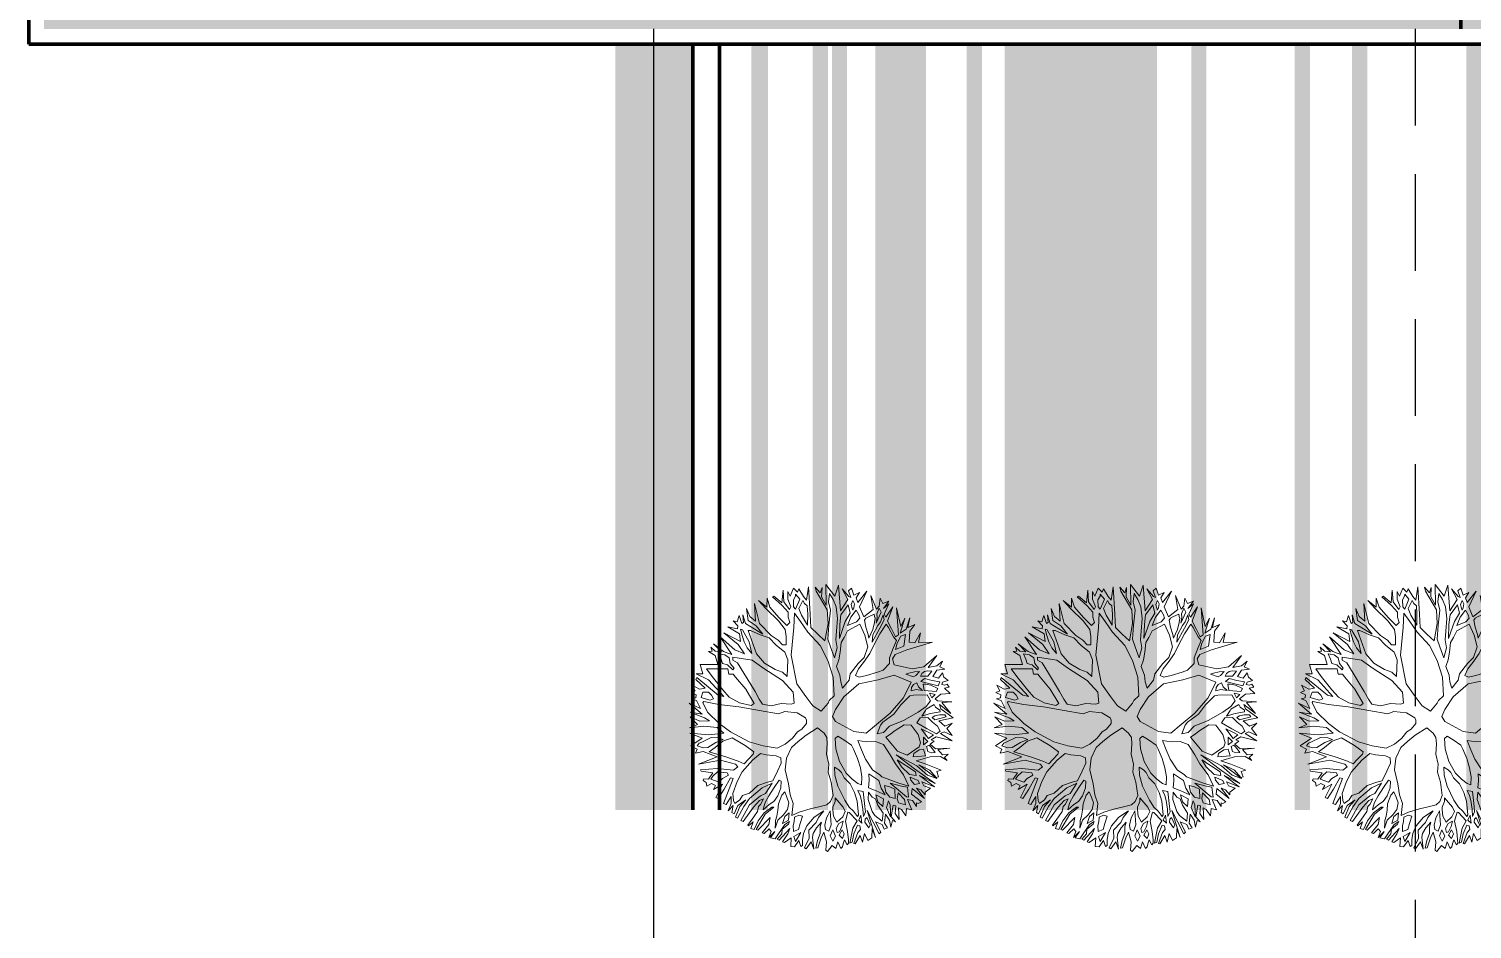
# Model space of a CAD drawing. Header units: metres. Extents: x -664657 to -643449, y -1076720 to -1062383.
# Drawn here: x -643572.14 to -643553.19, y -1071359.05 to -1071347.23 of the extents above; entities that cross this region are included whole.
import ezdxf

# ---------------------------------------------------------------- set-up
doc = ezdxf.new("R2010")
doc.units = ezdxf.units.M
doc.header["$LTSCALE"] = 0.1
doc.linetypes.add('DASHED', pattern=[19.05, 12.7, -6.35])
doc.layers.get('0').update_dxf_attribs({"color": 8, "lineweight": 9})
doc.layers.add('AA_THER_silná', color=1, linetype='Continuous', lineweight=70)
doc.layers.add('AA_THER_STAFAZ', color=252, linetype='Continuous', lineweight=0)
for name, color, linetype in [('AA_THER_slabá', 4, 'Continuous'), ('AA_THER_srafy', 52, 'Continuous'), ('AA_THER_ZELEŇ', 53, 'Continuous'), ('AA_THER_čárkovaná', 5, 'DASHED')]:
    doc.layers.add(name, color=color, linetype=linetype)

# ---------------------------------------------------------------- blocks, each defined once
blk = doc.blocks.new('A$C0C461CEA')
for p, q in [((0.063, 0.606), (-0.009, 0.765)), ((-0.009, 0.765), (0.101, 0.706)), ((0.101, 0.706), (0.094, 0.804)), ((0.094, 0.804), (0.195, 0.61)), ((0.214, 0.725), (0.134, 0.788)), ((0.134, 0.788), (0.212, 0.751)), ((0.191, 0.795), (0.205, 0.826)), ((0.231, 0.749), (0.191, 0.795)), ((0.205, 0.826), (0.247, 0.779)), ((0.212, 0.751), (0.231, 0.749)), ((0.247, 0.779), (0.283, 0.818)), ((0.283, 0.818), (0.273, 0.766)), ((0.273, 0.766), (0.303, 0.735)), ((0.303, 0.735), (0.335, 0.855)), ((0.335, 0.855), (0.332, 0.706)), ((0.448, 0.732), (0.381, 0.832)), ((0.381, 0.832), (0.473, 0.745)), ((0.483, 0.777), (0.463, 0.845)), ((0.463, 0.845), (0.503, 0.812)), ((0.473, 0.745), (0.483, 0.777)), ((0.49, 0.711), (0.491, 0.762)), ((0.491, 0.762), (0.519, 0.739)), ((0.503, 0.812), (0.541, 0.849)), ((0.541, 0.849), (0.523, 0.775)), ((0.523, 0.775), (0.552, 0.829)), ((0.552, 0.829), (0.55, 0.733)), ((0.572, 0.716), (0.592, 0.82)), ((0.592, 0.82), (0.599, 0.69)), ((0.732, 0.619), (0.623, 0.824)), ((0.623, 0.824), (0.721, 0.691)), ((0.721, 0.691), (0.725, 0.772)), ((0.725, 0.772), (0.739, 0.638)), ((0.773, 0.691), (0.762, 0.79)), ((0.762, 0.79), (0.78, 0.708)), ((0.782, 0.71), (0.826, 0.755)), ((0.826, 0.755), (0.807, 0.687)), ((-0.25, 0.553), (-0.251, 0.627)), ((-0.251, 0.627), (-0.205, 0.61)), ((-0.205, 0.61), (-0.205, 0.641)), ((-0.205, 0.641), (-0.143, 0.596)), ((-0.108, 0.579), (-0.136, 0.688)), ((-0.136, 0.688), (-0.031, 0.479)), ((-0.062, 0.681), (-0.084, 0.71)), ((-0.084, 0.71), (-0.025, 0.681)), ((0.086, 0.573), (-0.062, 0.681)), ((-0.025, 0.681), (-0.029, 0.73)), ((-0.029, 0.73), (-0.001, 0.656)), ((-0.001, 0.656), (0.063, 0.606)), ((0.049, 0.709), (0.1, 0.674)), ((0.071, 0.64), (0.049, 0.709)), ((0.115, 0.58), (0.071, 0.64)), ((0.1, 0.674), (0.148, 0.626)), ((0.148, 0.626), (0.198, 0.54)), ((0.195, 0.61), (0.214, 0.725)), ((0.212, 0.581), (0.226, 0.644)), ((0.226, 0.644), (0.236, 0.684)), ((0.236, 0.684), (0.278, 0.625)), ((0.256, 0.734), (0.28, 0.713)), ((0.257, 0.695), (0.256, 0.734)), ((0.272, 0.676), (0.257, 0.695)), ((0.278, 0.625), (0.267, 0.543)), ((0.291, 0.657), (0.272, 0.676)), ((0.28, 0.713), (0.29, 0.678)), ((0.29, 0.678), (0.291, 0.657)), ((0.298, 0.594), (0.316, 0.668)), ((0.316, 0.668), (0.354, 0.641)), ((0.332, 0.706), (0.398, 0.641)), ((0.354, 0.641), (0.373, 0.618)), ((0.373, 0.618), (0.359, 0.578)), ((0.398, 0.641), (0.448, 0.732)), ((0.419, 0.639), (0.417, 0.618)), ((0.417, 0.618), (0.449, 0.568)), ((0.438, 0.663), (0.419, 0.639)), ((0.471, 0.697), (0.438, 0.663)), ((0.482, 0.682), (0.471, 0.697)), ((0.492, 0.669), (0.482, 0.682)), ((0.505, 0.682), (0.49, 0.711)), ((0.503, 0.634), (0.492, 0.669)), ((0.512, 0.575), (0.503, 0.634)), ((0.518, 0.634), (0.505, 0.682)), ((0.519, 0.739), (0.518, 0.634)), ((0.53, 0.531), (0.539, 0.622)), ((0.539, 0.622), (0.547, 0.66)), ((0.544, 0.723), (0.568, 0.689)), ((0.547, 0.66), (0.544, 0.723)), ((0.55, 0.733), (0.572, 0.716)), ((0.568, 0.689), (0.562, 0.609)), ((0.6, 0.66), (0.581, 0.563)), ((0.599, 0.69), (0.656, 0.641)), ((0.629, 0.644), (0.6, 0.66)), ((0.699, 0.587), (0.629, 0.644)), ((0.656, 0.641), (0.716, 0.594)), ((0.716, 0.594), (0.732, 0.619)), ((0.739, 0.638), (0.773, 0.691)), ((0.756, 0.617), (0.75, 0.55)), ((0.785, 0.647), (0.756, 0.617)), ((0.78, 0.708), (0.782, 0.71)), ((0.811, 0.549), (0.785, 0.647)), ((0.807, 0.687), (0.84, 0.599)), ((1.024, 0.679), (0.847, 0.53)), ((0.888, 0.613), (0.897, 0.711)), ((0.897, 0.711), (0.915, 0.627)), ((0.915, 0.627), (1.024, 0.679)), ((-0.386, 0.487), (-0.377, 0.497)), ((-0.377, 0.497), (-0.291, 0.473)), ((-0.291, 0.473), (-0.326, 0.577)), ((-0.326, 0.577), (-0.279, 0.488)), ((-0.256, 0.522), (-0.284, 0.582)), ((-0.284, 0.582), (-0.25, 0.553)), ((-0.207, 0.472), (-0.256, 0.522)), ((-0.215, 0.587), (-0.164, 0.562)), ((-0.208, 0.57), (-0.215, 0.587)), ((-0.212, 0.536), (-0.208, 0.57)), ((-0.186, 0.48), (-0.212, 0.536)), ((-0.164, 0.562), (-0.163, 0.47)), ((-0.143, 0.596), (-0.108, 0.579)), ((-0.134, 0.562), (-0.138, 0.487)), ((-0.111, 0.544), (-0.134, 0.562)), ((-0.084, 0.536), (-0.111, 0.544)), ((-0.05, 0.471), (-0.084, 0.536)), ((0.141, 0.467), (0.086, 0.573)), ((0.154, 0.458), (0.115, 0.58)), ((0.198, 0.54), (0.234, 0.438)), ((0.236, 0.499), (0.212, 0.581)), ((0.281, 0.388), (0.236, 0.499)), ((0.267, 0.543), (0.281, 0.388)), ((0.299, 0.519), (0.298, 0.594)), ((0.359, 0.578), (0.299, 0.519)), ((0.392, 0.572), (0.318, 0.477)), ((0.469, 0.501), (0.392, 0.572)), ((0.449, 0.568), (0.492, 0.518)), ((0.532, 0.422), (0.469, 0.501)), ((0.492, 0.518), (0.511, 0.491)), ((0.511, 0.491), (0.512, 0.575)), ((0.551, 0.471), (0.53, 0.531)), ((0.562, 0.609), (0.551, 0.471)), ((0.581, 0.563), (0.574, 0.456)), ((0.735, 0.569), (0.699, 0.587)), ((0.736, 0.502), (0.735, 0.569)), ((0.738, 0.409), (0.736, 0.502)), ((0.75, 0.55), (0.759, 0.494)), ((0.759, 0.494), (0.811, 0.549)), ((0.847, 0.53), (0.772, 0.454)), ((0.84, 0.599), (0.888, 0.613)), ((1.039, 0.454), (1.103, 0.589)), ((1.103, 0.589), (1.074, 0.465)), ((1.074, 0.465), (1.137, 0.506)), ((1.137, 0.506), (1.166, 0.562)), ((1.213, 0.508), (1.154, 0.472)), ((1.166, 0.562), (1.164, 0.508)), ((1.164, 0.508), (1.213, 0.508)), ((-0.436, 0.238), (-0.503, 0.376)), ((-0.503, 0.376), (-0.397, 0.235)), ((-0.394, 0.371), (-0.482, 0.412)), ((-0.482, 0.412), (-0.394, 0.388)), ((-0.394, 0.388), (-0.424, 0.459)), ((-0.424, 0.459), (-0.372, 0.399)), ((-0.256, 0.32), (-0.394, 0.371)), ((-0.28, 0.452), (-0.386, 0.487)), ((-0.372, 0.399), (-0.265, 0.347)), ((-0.209, 0.421), (-0.28, 0.452)), ((-0.279, 0.488), (-0.209, 0.448)), ((-0.209, 0.448), (-0.207, 0.472)), ((-0.194, 0.381), (-0.209, 0.421)), ((-0.162, 0.346), (-0.194, 0.381)), ((-0.163, 0.47), (-0.186, 0.48)), ((-0.157, 0.436), (-0.114, 0.321)), ((-0.081, 0.391), (-0.157, 0.436)), ((-0.138, 0.487), (-0.095, 0.443)), ((-0.095, 0.443), (-0.013, 0.385)), ((0.012, 0.333), (-0.081, 0.391)), ((-0.013, 0.385), (-0.05, 0.471)), ((-0.031, 0.479), (0.019, 0.379)), ((0.019, 0.379), (0.096, 0.349)), ((0.175, 0.322), (0.141, 0.467)), ((0.193, 0.345), (0.154, 0.458)), ((0.234, 0.438), (0.258, 0.367)), ((0.314, 0.414), (0.309, 0.363)), ((0.318, 0.477), (0.314, 0.414)), ((0.54, 0.324), (0.532, 0.422)), ((0.571, 0.374), (0.551, 0.283)), ((0.574, 0.456), (0.571, 0.374)), ((0.76, 0.363), (0.738, 0.409)), ((0.772, 0.454), (0.768, 0.41)), ((0.768, 0.41), (0.8, 0.37)), ((0.8, 0.37), (0.955, 0.401)), ((0.983, 0.384), (0.943, 0.354)), ((0.955, 0.401), (1.039, 0.454)), ((1.022, 0.404), (0.983, 0.384)), ((1.008, 0.359), (1.022, 0.404)), ((1.06, 0.421), (1.046, 0.396)), ((1.046, 0.396), (1.046, 0.37)), ((1.046, 0.37), (1.102, 0.394)), ((1.085, 0.438), (1.06, 0.421)), ((1.151, 0.377), (1.084, 0.364)), ((1.117, 0.447), (1.085, 0.438)), ((1.102, 0.394), (1.117, 0.447)), ((1.154, 0.472), (1.142, 0.409)), ((1.142, 0.409), (1.193, 0.416)), ((1.216, 0.393), (1.151, 0.377)), ((1.193, 0.416), (1.206, 0.47)), ((1.206, 0.47), (1.232, 0.441)), ((1.216, 0.353), (1.216, 0.393)), ((1.232, 0.441), (1.276, 0.429)), ((1.276, 0.429), (1.239, 0.399)), ((1.239, 0.399), (1.239, 0.378)), ((1.239, 0.378), (1.266, 0.383)), ((1.266, 0.383), (1.281, 0.398)), ((1.308, 0.383), (1.275, 0.358)), ((1.281, 0.398), (1.308, 0.383)), ((-0.526, 0.187), (-0.556, 0.247)), ((-0.556, 0.247), (-0.505, 0.187)), ((-0.495, 0.221), (-0.55, 0.309)), ((-0.55, 0.309), (-0.495, 0.256)), ((-0.495, 0.256), (-0.436, 0.238)), ((-0.265, 0.347), (-0.176, 0.312)), ((-0.174, 0.275), (-0.256, 0.32)), ((-0.176, 0.312), (-0.162, 0.346)), ((-0.142, 0.224), (-0.174, 0.275)), ((-0.114, 0.321), (-0.04, 0.095)), ((0.154, 0.269), (0.012, 0.333)), ((0.096, 0.349), (0.175, 0.322)), ((0.266, 0.178), (0.154, 0.269)), ((0.24, 0.295), (0.193, 0.345)), ((0.308, 0.222), (0.24, 0.295)), ((0.258, 0.367), (0.296, 0.309)), ((0.296, 0.309), (0.308, 0.222)), ((0.309, 0.363), (0.334, 0.286)), ((0.334, 0.286), (0.348, 0.221)), ((0.485, 0.148), (0.513, 0.258)), ((0.513, 0.258), (0.54, 0.324)), ((0.551, 0.283), (0.534, 0.218)), ((0.619, 0.192), (0.694, 0.255)), ((0.694, 0.255), (0.731, 0.289)), ((0.834, 0.289), (0.726, 0.197)), ((0.731, 0.289), (0.76, 0.363)), ((0.992, 0.29), (0.834, 0.289)), ((0.943, 0.354), (0.922, 0.336)), ((0.922, 0.336), (0.992, 0.342)), ((0.99, 0.219), (0.992, 0.29)), ((0.992, 0.342), (1.008, 0.359)), ((1.019, 0.28), (1.014, 0.25)), ((1.014, 0.25), (1.022, 0.223)), ((1.04, 0.305), (1.019, 0.28)), ((1.022, 0.223), (1.057, 0.251)), ((1.065, 0.28), (1.04, 0.305)), ((1.161, 0.247), (1.054, 0.196)), ((1.057, 0.251), (1.11, 0.266)), ((1.084, 0.364), (1.065, 0.329)), ((1.065, 0.329), (1.216, 0.353)), ((1.11, 0.266), (1.065, 0.28)), ((1.115, 0.327), (1.094, 0.318)), ((1.094, 0.318), (1.123, 0.272)), ((1.157, 0.334), (1.115, 0.327)), ((1.123, 0.272), (1.221, 0.303)), ((1.223, 0.332), (1.157, 0.334)), ((1.207, 0.21), (1.161, 0.247)), ((1.221, 0.277), (1.173, 0.268)), ((1.173, 0.268), (1.209, 0.239)), ((1.209, 0.239), (1.221, 0.277)), ((1.221, 0.303), (1.223, 0.332)), ((1.265, 0.299), (1.236, 0.242)), ((1.263, 0.236), (1.379, 0.275)), ((1.336, 0.335), (1.265, 0.299)), ((1.275, 0.358), (1.336, 0.335)), ((1.379, 0.275), (1.301, 0.236)), ((-0.612, 0.165), (-0.577, 0.172)), ((-0.557, 0.142), (-0.612, 0.165)), ((-0.577, 0.172), (-0.583, 0.229)), ((-0.583, 0.229), (-0.536, 0.174)), ((-0.551, 0.117), (-0.557, 0.142)), ((-0.536, 0.174), (-0.526, 0.187)), ((-0.509, 0.126), (-0.526, 0.126)), ((-0.526, 0.126), (-0.492, 0.08)), ((-0.416, 0.057), (-0.509, 0.126)), ((-0.505, 0.187), (-0.335, 0.163)), ((-0.415, 0.205), (-0.495, 0.221)), ((-0.444, 0.15), (-0.46, 0.141)), ((-0.46, 0.141), (-0.318, -0.013)), ((-0.353, 0.149), (-0.444, 0.15)), ((-0.335, 0.163), (-0.415, 0.205)), ((-0.397, 0.235), (-0.263, 0.181)), ((-0.273, 0.155), (-0.353, 0.149)), ((-0.191, 0.121), (-0.273, 0.155)), ((-0.263, 0.181), (-0.194, 0.167)), ((-0.194, 0.167), (-0.145, 0.146)), ((-0.145, 0.146), (-0.114, 0.159)), ((-0.114, 0.159), (-0.142, 0.224)), ((0.364, 0.065), (0.266, 0.178)), ((0.348, 0.221), (0.354, 0.16)), ((0.354, 0.16), (0.409, 0.103)), ((0.498, 0.096), (0.485, 0.148)), ((0.534, 0.218), (0.533, 0.155)), ((0.533, 0.155), (0.567, 0.153)), ((0.567, 0.153), (0.619, 0.192)), ((0.726, 0.197), (0.588, 0.099)), ((0.934, -0.024), (0.985, 0.138)), ((0.985, 0.138), (0.99, 0.219)), ((1.029, 0.181), (0.99, 0.078)), ((1.054, 0.196), (1.029, 0.181)), ((1.15, 0.081), (1.193, 0.151)), ((1.193, 0.151), (1.207, 0.21)), ((1.249, 0.194), (1.201, 0.132)), ((1.201, 0.132), (1.201, 0.118)), ((1.236, 0.242), (1.263, 0.236)), ((1.242, 0.105), (1.277, 0.128)), ((1.268, 0.179), (1.249, 0.194)), ((1.314, 0.169), (1.268, 0.179)), ((1.277, 0.128), (1.319, 0.158)), ((1.411, 0.18), (1.289, 0.213)), ((1.289, 0.213), (1.317, 0.184)), ((1.327, 0.131), (1.294, 0.108)), ((1.301, 0.236), (1.411, 0.18)), ((1.305, 0.077), (1.384, 0.138)), ((1.319, 0.158), (1.314, 0.169)), ((1.317, 0.184), (1.443, 0.155)), ((1.367, 0.149), (1.327, 0.131)), ((1.443, 0.155), (1.34, 0.081)), ((1.384, 0.138), (1.367, 0.149)), ((-0.493, -0.002), (-0.644, 0.041)), ((-0.644, 0.041), (-0.485, 0.03)), ((-0.635, 0.101), (-0.551, 0.117)), ((-0.519, 0.086), (-0.635, 0.101)), ((-0.485, 0.03), (-0.519, 0.086)), ((-0.492, 0.08), (-0.453, 0.038)), ((-0.453, 0.038), (-0.411, 0.003)), ((-0.354, -0.026), (-0.416, 0.057)), ((-0.411, 0.003), (-0.354, -0.026)), ((-0.099, 0.096), (-0.191, 0.121)), ((-0.05, 0.048), (-0.099, 0.096)), ((0, -0.086), (-0.05, 0.048)), ((-0.04, 0.095), (0.101, -0.11)), ((0.435, -0.079), (0.364, 0.065)), ((0.409, 0.103), (0.439, 0.053)), ((0.439, 0.053), (0.476, 0.01)), ((0.476, 0.01), (0.498, 0.096)), ((0.588, 0.099), (0.514, -0.053)), ((0.99, 0.078), (0.966, -0.017)), ((1.064, -0.035), (1.15, 0.081)), ((1.184, 0.044), (1.176, -0.007)), ((1.242, 0.072), (1.184, 0.044)), ((1.201, 0.118), (1.192, 0.06)), ((1.192, 0.06), (1.242, 0.105)), ((1.297, 0.051), (1.242, 0.072)), ((1.294, 0.108), (1.276, 0.086)), ((1.276, 0.086), (1.305, 0.077)), ((1.347, 0.037), (1.297, 0.051)), ((1.34, 0.081), (1.406, 0.061)), ((1.386, 0.006), (1.347, 0.037)), ((1.367, -0.026), (1.386, 0.006)), ((1.421, 0.016), (1.398, -0.011)), ((1.406, 0.061), (1.454, 0.109)), ((1.495, 0.013), (1.421, 0.016)), ((1.454, 0.109), (1.431, 0.05)), ((1.431, 0.05), (1.495, 0.013)), ((-0.672, -0.144), (-0.697, -0.115)), ((-0.697, -0.115), (-0.649, -0.134)), ((-0.599, -0.118), (-0.687, -0.081)), ((-0.687, -0.081), (-0.582, -0.108)), ((-0.508, -0.101), (-0.659, -0.004)), ((-0.659, -0.004), (-0.5, -0.057)), ((-0.649, -0.134), (-0.599, -0.118)), ((-0.582, -0.108), (-0.544, -0.105)), ((-0.544, -0.105), (-0.508, -0.101)), ((-0.5, -0.057), (-0.412, -0.054)), ((-0.412, -0.054), (-0.493, -0.002)), ((-0.33, -0.078), (-0.491, -0.12)), ((-0.491, -0.12), (-0.481, -0.145)), ((-0.208, -0.104), (-0.33, -0.078)), ((-0.318, -0.013), (-0.221, -0.06)), ((-0.221, -0.06), (-0.118, -0.072)), ((-0.023, -0.134), (-0.208, -0.104)), ((-0.118, -0.072), (-0.051, -0.067)), ((-0.051, -0.067), (0, -0.086)), ((0.101, -0.11), (0.215, -0.18)), ((0.412, -0.132), (0.435, -0.079)), ((0.514, -0.053), (0.492, -0.182)), ((0.864, -0.159), (0.934, -0.024)), ((0.908, -0.119), (0.897, -0.15)), ((0.966, -0.017), (0.908, -0.119)), ((0.973, -0.127), (1.064, -0.035)), ((1.084, -0.067), (1.026, -0.151)), ((1.138, -0.047), (1.084, -0.067)), ((1.225, -0.095), (1.138, -0.047)), ((1.176, -0.007), (1.277, -0.02)), ((1.271, -0.153), (1.225, -0.095)), ((1.231, -0.04), (1.321, -0.091)), ((1.289, -0.041), (1.231, -0.04)), ((1.277, -0.02), (1.367, -0.026)), ((1.324, -0.116), (1.277, -0.096)), ((1.277, -0.096), (1.303, -0.157)), ((1.346, -0.047), (1.289, -0.041)), ((1.303, -0.157), (1.324, -0.116)), ((1.321, -0.091), (1.346, -0.047)), ((1.374, -0.053), (1.346, -0.093)), ((1.346, -0.093), (1.374, -0.091)), ((1.374, -0.091), (1.353, -0.129)), ((1.514, -0.029), (1.374, -0.053)), ((1.398, -0.011), (1.514, -0.029)), ((1.41, -0.147), (1.519, -0.094)), ((1.519, -0.094), (1.431, -0.145)), ((-0.721, -0.288), (-0.583, -0.227)), ((-0.701, -0.157), (-0.672, -0.144)), ((-0.634, -0.167), (-0.701, -0.157)), ((-0.49, -0.229), (-0.658, -0.302)), ((-0.583, -0.227), (-0.634, -0.167)), ((-0.561, -0.129), (-0.611, -0.142)), ((-0.611, -0.142), (-0.575, -0.175)), ((-0.575, -0.175), (-0.552, -0.204)), ((-0.519, -0.137), (-0.561, -0.129)), ((-0.552, -0.204), (-0.506, -0.197)), ((-0.491, -0.179), (-0.519, -0.137)), ((-0.506, -0.197), (-0.448, -0.22)), ((-0.444, -0.203), (-0.491, -0.179)), ((-0.465, -0.267), (-0.49, -0.229)), ((-0.481, -0.145), (-0.435, -0.149)), ((-0.448, -0.22), (-0.444, -0.203)), ((-0.435, -0.149), (-0.35, -0.207)), ((-0.35, -0.207), (-0.2, -0.314)), ((0.101, -0.19), (-0.023, -0.134)), ((0.147, -0.271), (0.101, -0.19)), ((0.215, -0.18), (0.302, -0.23)), ((0.302, -0.23), (0.386, -0.241)), ((0.386, -0.241), (0.412, -0.157)), ((0.412, -0.157), (0.412, -0.132)), ((0.492, -0.182), (0.493, -0.246)), ((0.493, -0.246), (0.533, -0.274)), ((0.814, -0.262), (0.864, -0.159)), ((0.897, -0.15), (0.901, -0.228)), ((0.901, -0.228), (0.946, -0.198)), ((0.946, -0.198), (0.973, -0.127)), ((1.009, -0.187), (0.98, -0.225)), ((0.98, -0.225), (1.12, -0.297)), ((1.026, -0.151), (1.009, -0.187)), ((1.208, -0.294), (1.276, -0.187)), ((1.287, -0.212), (1.256, -0.26)), ((1.262, -0.288), (1.356, -0.236)), ((1.276, -0.187), (1.271, -0.153)), ((1.318, -0.192), (1.287, -0.212)), ((1.394, -0.229), (1.298, -0.308)), ((1.356, -0.236), (1.318, -0.192)), ((1.347, -0.14), (1.333, -0.161)), ((1.333, -0.161), (1.36, -0.194)), ((1.368, -0.148), (1.347, -0.14)), ((1.353, -0.129), (1.41, -0.147)), ((1.36, -0.194), (1.389, -0.194)), ((1.4, -0.166), (1.368, -0.148)), ((1.389, -0.194), (1.421, -0.179)), ((1.476, -0.191), (1.394, -0.229)), ((1.421, -0.179), (1.4, -0.166)), ((1.431, -0.145), (1.486, -0.17)), ((1.541, -0.201), (1.476, -0.191)), ((1.486, -0.17), (1.527, -0.148)), ((1.527, -0.148), (1.511, -0.184)), ((1.511, -0.184), (1.541, -0.201)), ((-0.722, -0.374), (-0.67, -0.354)), ((-0.67, -0.354), (-0.721, -0.288)), ((-0.658, -0.302), (-0.588, -0.343)), ((-0.588, -0.343), (-0.459, -0.411)), ((-0.431, -0.251), (-0.465, -0.267)), ((-0.402, -0.266), (-0.431, -0.251)), ((-0.281, -0.328), (-0.402, -0.266)), ((-0.167, -0.411), (-0.281, -0.328)), ((-0.2, -0.314), (-0.141, -0.358)), ((-0.141, -0.358), (-0.098, -0.387)), ((-0.025, -0.371), (0.046, -0.318)), ((0.046, -0.318), (0.128, -0.29)), ((0.202, -0.337), (0.101, -0.37)), ((0.128, -0.29), (0.147, -0.271)), ((0.284, -0.347), (0.202, -0.337)), ((0.301, -0.364), (0.284, -0.347)), ((0.313, -0.389), (0.301, -0.364)), ((0.533, -0.274), (0.71, -0.29)), ((0.71, -0.29), (0.814, -0.262)), ((0.773, -0.347), (0.846, -0.329)), ((0.833, -0.407), (0.773, -0.347)), ((0.846, -0.329), (0.914, -0.295)), ((0.914, -0.295), (0.987, -0.292)), ((0.987, -0.292), (1.076, -0.35)), ((1.076, -0.35), (1.146, -0.402)), ((1.12, -0.297), (1.208, -0.294)), ((1.322, -0.346), (1.122, -0.328)), ((1.122, -0.328), (1.314, -0.377)), ((1.146, -0.366), (1.331, -0.398)), ((1.205, -0.406), (1.146, -0.366)), ((1.256, -0.26), (1.262, -0.288)), ((1.298, -0.308), (1.389, -0.301)), ((1.436, -0.382), (1.322, -0.346)), ((1.439, -0.334), (1.334, -0.329)), ((1.334, -0.329), (1.521, -0.375)), ((1.389, -0.301), (1.527, -0.295)), ((1.513, -0.369), (1.439, -0.334)), ((1.527, -0.295), (1.496, -0.321)), ((1.496, -0.321), (1.528, -0.358)), ((1.528, -0.358), (1.513, -0.369)), ((-0.605, -0.381), (-0.722, -0.374)), ((-0.671, -0.512), (-0.715, -0.477)), ((-0.715, -0.477), (-0.643, -0.483)), ((-0.705, -0.422), (-0.705, -0.403)), ((-0.705, -0.403), (-0.475, -0.468)), ((-0.602, -0.457), (-0.705, -0.422)), ((-0.643, -0.483), (-0.602, -0.457)), ((-0.562, -0.478), (-0.608, -0.497)), ((-0.429, -0.459), (-0.605, -0.381)), ((-0.528, -0.49), (-0.562, -0.478)), ((-0.5, -0.512), (-0.528, -0.49)), ((-0.475, -0.468), (-0.429, -0.459)), ((-0.459, -0.411), (-0.383, -0.446)), ((-0.274, -0.489), (-0.439, -0.537)), ((-0.383, -0.446), (-0.284, -0.456)), ((-0.284, -0.456), (-0.182, -0.436)), ((-0.099, -0.448), (-0.274, -0.489)), ((-0.182, -0.436), (-0.167, -0.411)), ((0.06, -0.41), (-0.099, -0.448)), ((-0.098, -0.387), (-0.025, -0.371)), ((0.101, -0.37), (0.06, -0.41)), ((0.252, -0.551), (0.271, -0.484)), ((0.271, -0.484), (0.295, -0.448)), ((0.295, -0.448), (0.313, -0.389)), ((0.348, -0.481), (0.309, -0.559)), ((0.414, -0.386), (0.348, -0.481)), ((0.482, -0.404), (0.414, -0.386)), ((0.518, -0.429), (0.482, -0.404)), ((0.544, -0.477), (0.518, -0.429)), ((0.574, -0.561), (0.544, -0.477)), ((0.601, -0.382), (0.587, -0.408)), ((0.587, -0.408), (0.628, -0.487)), ((0.66, -0.39), (0.601, -0.382)), ((0.628, -0.487), (0.7, -0.576)), ((0.74, -0.406), (0.66, -0.39)), ((0.768, -0.431), (0.74, -0.406)), ((0.831, -0.489), (0.768, -0.431)), ((0.885, -0.552), (0.831, -0.489)), ((0.896, -0.469), (0.833, -0.407)), ((0.987, -0.527), (0.896, -0.469)), ((1.146, -0.402), (1.247, -0.462)), ((1.293, -0.438), (1.205, -0.406)), ((1.247, -0.462), (1.328, -0.531)), ((1.35, -0.423), (1.293, -0.438)), ((1.308, -0.455), (1.382, -0.454)), ((1.323, -0.478), (1.308, -0.455)), ((1.314, -0.377), (1.526, -0.421)), ((1.367, -0.498), (1.323, -0.478)), ((1.331, -0.398), (1.35, -0.423)), ((1.403, -0.475), (1.367, -0.498)), ((1.526, -0.421), (1.375, -0.412)), ((1.375, -0.412), (1.53, -0.449)), ((1.382, -0.454), (1.403, -0.475)), ((1.53, -0.449), (1.415, -0.452)), ((1.415, -0.452), (1.445, -0.477)), ((1.521, -0.375), (1.436, -0.382)), ((1.445, -0.477), (1.505, -0.474)), ((1.505, -0.474), (1.477, -0.522)), ((-0.697, -0.539), (-0.671, -0.512)), ((-0.651, -0.541), (-0.697, -0.539)), ((-0.67, -0.585), (-0.643, -0.564)), ((-0.628, -0.583), (-0.67, -0.585)), ((-0.643, -0.564), (-0.651, -0.541)), ((-0.569, -0.633), (-0.628, -0.583)), ((-0.608, -0.497), (-0.603, -0.545)), ((-0.603, -0.545), (-0.555, -0.54)), ((-0.569, -0.566), (-0.571, -0.578)), ((-0.571, -0.578), (-0.503, -0.638)), ((-0.439, -0.537), (-0.569, -0.566)), ((-0.555, -0.54), (-0.523, -0.534)), ((-0.523, -0.534), (-0.5, -0.512)), ((0.215, -0.623), (0.252, -0.551)), ((0.309, -0.559), (0.276, -0.629)), ((0.627, -0.632), (0.574, -0.561)), ((0.7, -0.576), (0.793, -0.643)), ((0.927, -0.618), (0.885, -0.552)), ((0.973, -0.572), (1.072, -0.589)), ((0.997, -0.622), (0.973, -0.572)), ((1.063, -0.541), (0.987, -0.527)), ((1.084, -0.55), (1.063, -0.541)), ((1.072, -0.589), (1.119, -0.642)), ((1.24, -0.542), (1.084, -0.55)), ((1.135, -0.61), (1.181, -0.601)), ((1.169, -0.658), (1.135, -0.61)), ((1.271, -0.556), (1.173, -0.572)), ((1.173, -0.572), (1.345, -0.623)), ((1.181, -0.601), (1.228, -0.603)), ((1.228, -0.603), (1.262, -0.674)), ((1.328, -0.531), (1.24, -0.542)), ((1.32, -0.545), (1.271, -0.556)), ((1.362, -0.62), (1.32, -0.545)), ((1.492, -0.575), (1.361, -0.539)), ((1.361, -0.539), (1.376, -0.585)), ((1.376, -0.585), (1.48, -0.613)), ((1.434, -0.521), (1.395, -0.521)), ((1.395, -0.521), (1.492, -0.575)), ((1.485, -0.543), (1.434, -0.521)), ((1.48, -0.613), (1.461, -0.634)), ((1.477, -0.522), (1.485, -0.543)), ((-0.537, -0.67), (-0.676, -0.63)), ((-0.676, -0.63), (-0.569, -0.633)), ((-0.639, -0.698), (-0.537, -0.67)), ((-0.507, -0.691), (-0.639, -0.698)), ((-0.54, -0.767), (-0.622, -0.732)), ((-0.622, -0.732), (-0.532, -0.735)), ((-0.532, -0.735), (-0.456, -0.699)), ((-0.456, -0.699), (-0.507, -0.691)), ((-0.503, -0.638), (-0.373, -0.687)), ((-0.374, -0.724), (-0.483, -0.76)), ((-0.302, -0.746), (-0.374, -0.724)), ((-0.373, -0.687), (-0.256, -0.714)), ((-0.256, -0.714), (-0.076, -0.727)), ((-0.076, -0.727), (0.048, -0.713)), ((0.048, -0.713), (0.165, -0.682)), ((0.165, -0.682), (0.215, -0.623)), ((0.276, -0.629), (0.273, -0.73)), ((0.273, -0.73), (0.303, -0.824)), ((0.648, -0.697), (0.627, -0.632)), ((0.706, -0.765), (0.648, -0.697)), ((0.68, -0.635), (0.71, -0.698)), ((0.723, -0.641), (0.68, -0.635)), ((0.71, -0.698), (0.771, -0.775)), ((0.755, -0.654), (0.723, -0.641)), ((0.793, -0.687), (0.755, -0.654)), ((0.793, -0.643), (0.86, -0.669)), ((0.861, -0.713), (0.793, -0.687)), ((0.86, -0.669), (0.919, -0.683)), ((0.923, -0.765), (0.861, -0.713)), ((0.919, -0.683), (0.953, -0.683)), ((0.953, -0.683), (0.927, -0.618)), ((0.943, -0.738), (0.987, -0.729)), ((0.979, -0.769), (0.943, -0.738)), ((0.987, -0.729), (1.026, -0.796)), ((1.018, -0.681), (0.997, -0.622)), ((1.087, -0.68), (1.018, -0.681)), ((1.033, -0.716), (1.053, -0.774)), ((1.078, -0.743), (1.033, -0.716)), ((1.171, -0.679), (1.087, -0.68)), ((1.099, -0.713), (1.174, -0.717)), ((1.139, -0.759), (1.099, -0.713)), ((1.119, -0.642), (1.171, -0.679)), ((1.218, -0.683), (1.169, -0.658)), ((1.174, -0.717), (1.193, -0.78)), ((1.262, -0.674), (1.218, -0.683)), ((1.22, -0.716), (1.225, -0.775)), ((1.246, -0.741), (1.22, -0.716)), ((1.339, -0.652), (1.266, -0.621)), ((1.266, -0.621), (1.279, -0.67)), ((1.292, -0.73), (1.269, -0.733)), ((1.269, -0.733), (1.293, -0.833)), ((1.279, -0.67), (1.304, -0.696)), ((1.314, -0.791), (1.292, -0.73)), ((1.304, -0.696), (1.367, -0.69)), ((1.351, -0.74), (1.321, -0.736)), ((1.321, -0.736), (1.366, -0.826)), ((1.367, -0.69), (1.339, -0.652)), ((1.345, -0.623), (1.362, -0.62)), ((1.404, -0.631), (1.364, -0.641)), ((1.364, -0.641), (1.432, -0.706)), ((1.432, -0.706), (1.386, -0.715)), ((1.386, -0.715), (1.406, -0.775)), ((1.457, -0.664), (1.404, -0.631)), ((1.461, -0.634), (1.444, -0.636)), ((1.444, -0.636), (1.457, -0.664)), ((-0.483, -0.76), (-0.59, -0.822)), ((-0.59, -0.822), (-0.54, -0.767)), ((-0.568, -0.862), (-0.416, -0.81)), ((-0.457, -0.859), (-0.568, -0.862)), ((-0.519, -0.958), (-0.457, -0.859)), ((-0.388, -0.824), (-0.446, -0.892)), ((-0.416, -0.81), (-0.302, -0.746)), ((-0.329, -0.8), (-0.388, -0.824)), ((-0.381, -0.913), (-0.335, -0.847)), ((-0.335, -0.847), (-0.287, -0.798)), ((-0.287, -0.798), (-0.329, -0.8)), ((-0.283, -0.813), (-0.322, -0.887)), ((-0.221, -0.753), (-0.283, -0.813)), ((-0.092, -0.771), (-0.221, -0.753)), ((-0.004, -0.791), (-0.092, -0.771)), ((0.014, -0.86), (-0.027, -0.987)), ((-0.024, -0.869), (-0.002, -0.812)), ((-0.002, -0.812), (-0.004, -0.791)), ((0.055, -0.78), (0.014, -0.86)), ((0.103, -0.771), (0.055, -0.78)), ((0.185, -0.745), (0.103, -0.771)), ((0.227, -0.745), (0.185, -0.745)), ((0.25, -0.786), (0.227, -0.745)), ((0.243, -0.953), (0.249, -0.862)), ((0.249, -0.862), (0.25, -0.786)), ((0.303, -0.824), (0.376, -0.924)), ((0.766, -0.864), (0.706, -0.765)), ((0.771, -0.775), (0.873, -0.86)), ((0.873, -0.86), (0.932, -0.9)), ((0.975, -0.826), (0.923, -0.765)), ((1.031, -0.928), (0.975, -0.826)), ((1.005, -0.804), (0.979, -0.769)), ((1.045, -0.869), (1.005, -0.804)), ((1.026, -0.796), (1.051, -0.84)), ((1.051, -0.84), (1.075, -0.882)), ((1.053, -0.774), (1.127, -0.856)), ((1.111, -0.744), (1.078, -0.743)), ((1.151, -0.786), (1.111, -0.744)), ((1.127, -0.856), (1.163, -0.878)), ((1.193, -0.78), (1.139, -0.759)), ((1.217, -0.83), (1.151, -0.786)), ((1.239, -0.897), (1.217, -0.83)), ((1.225, -0.775), (1.289, -0.835)), ((1.293, -0.863), (1.24, -0.831)), ((1.24, -0.831), (1.264, -0.903)), ((1.269, -0.792), (1.246, -0.741)), ((1.289, -0.835), (1.269, -0.792)), ((1.293, -0.833), (1.345, -0.856)), ((1.327, -0.913), (1.293, -0.863)), ((1.366, -0.826), (1.314, -0.791)), ((1.345, -0.856), (1.318, -0.856)), ((1.318, -0.856), (1.327, -0.913)), ((1.406, -0.775), (1.351, -0.74)), ((-0.458, -0.964), (-0.519, -0.958)), ((-0.463, -0.909), (-0.469, -0.936)), ((-0.469, -0.936), (-0.415, -0.93)), ((-0.446, -0.892), (-0.463, -0.909)), ((-0.456, -0.999), (-0.458, -0.964)), ((-0.402, -0.959), (-0.456, -0.999)), ((-0.415, -0.93), (-0.381, -0.913)), ((-0.275, -0.955), (-0.402, -0.959)), ((-0.396, -1.075), (-0.275, -0.955)), ((-0.237, -0.968), (-0.396, -1.075)), ((-0.322, -0.887), (-0.355, -0.942)), ((-0.355, -0.942), (-0.206, -0.924)), ((-0.105, -0.95), (-0.237, -0.968)), ((-0.206, -0.924), (-0.095, -0.918)), ((-0.078, -0.962), (-0.105, -0.95)), ((-0.102, -1.004), (-0.078, -0.962)), ((-0.095, -0.918), (-0.04, -0.918)), ((-0.04, -0.918), (-0.024, -0.869)), ((-0.027, -0.987), (-0.034, -1.08)), ((0.142, -1.04), (0.206, -0.982)), ((0.246, -0.974), (0.184, -1.043)), ((0.206, -0.982), (0.243, -0.953)), ((0.23, -1.077), (0.246, -0.974)), ((0.292, -0.925), (0.277, -0.999)), ((0.309, -0.927), (0.292, -0.925)), ((0.33, -0.981), (0.309, -0.927)), ((0.333, -1.053), (0.33, -0.981)), ((0.376, -0.924), (0.427, -1.003)), ((0.693, -0.999), (0.75, -0.958)), ((0.75, -0.958), (0.766, -0.918)), ((0.766, -0.918), (0.766, -0.864)), ((0.789, -0.874), (0.884, -0.921)), ((0.804, -0.903), (0.789, -0.874)), ((0.804, -0.956), (0.804, -0.903)), ((0.813, -0.977), (0.804, -0.956)), ((0.841, -1.024), (0.813, -0.977)), ((0.884, -0.921), (0.914, -0.946)), ((0.914, -0.946), (0.914, -0.998)), ((0.932, -0.9), (0.98, -0.916)), ((0.939, -0.942), (0.95, -1.023)), ((0.95, -0.942), (0.939, -0.942)), ((1.04, -0.98), (0.95, -0.942)), ((0.98, -0.916), (1.029, -0.945)), ((1.029, -0.945), (1.031, -0.928)), ((1.032, -1.052), (1.04, -0.98)), ((1.075, -0.925), (1.045, -0.869)), ((1.05, -0.921), (1.086, -0.98)), ((1.051, -0.97), (1.05, -0.921)), ((1.086, -0.98), (1.051, -0.97)), ((1.075, -0.882), (1.075, -0.925)), ((1.259, -1.006), (1.085, -0.865)), ((1.085, -0.865), (1.242, -1.046)), ((1.098, -0.94), (1.107, -0.921)), ((1.105, -0.963), (1.098, -0.94)), ((1.156, -0.996), (1.105, -0.963)), ((1.107, -0.921), (1.156, -0.965)), ((1.156, -0.965), (1.156, -0.996)), ((1.163, -0.878), (1.239, -0.897)), ((1.249, -0.922), (1.189, -0.924)), ((1.189, -0.924), (1.265, -0.987)), ((1.281, -0.953), (1.249, -0.922)), ((1.265, -0.987), (1.259, -1.006)), ((1.264, -0.903), (1.302, -0.93)), ((1.302, -0.93), (1.281, -0.953)), ((-0.36, -1.114), (-0.235, -1.047)), ((-0.255, -1.094), (-0.351, -1.121)), ((-0.267, -1.159), (-0.255, -1.094)), ((-0.222, -1.071), (-0.242, -1.119)), ((-0.235, -1.047), (-0.102, -1.004)), ((-0.142, -1.045), (-0.222, -1.071)), ((-0.172, -1.146), (-0.16, -1.106)), ((-0.16, -1.106), (-0.125, -1.059)), ((-0.125, -1.059), (-0.142, -1.045)), ((-0.098, -1.074), (-0.109, -1.185)), ((-0.075, -1.069), (-0.098, -1.074)), ((-0.066, -1.3), (-0.075, -1.069)), ((-0.034, -1.08), (-0.027, -1.189)), ((0.102, -1.129), (0.142, -1.04)), ((0.184, -1.043), (0.122, -1.171)), ((0.197, -1.113), (0.23, -1.077)), ((0.264, -1.085), (0.258, -1.15)), ((0.277, -0.999), (0.264, -1.085)), ((0.321, -1.112), (0.333, -1.053)), ((0.374, -0.999), (0.362, -1.036)), ((0.362, -1.036), (0.365, -1.114)), ((0.41, -1.033), (0.374, -0.999)), ((0.444, -1.071), (0.41, -1.033)), ((0.427, -1.003), (0.48, -1.062)), ((0.457, -1.127), (0.444, -1.071)), ((0.48, -1.062), (0.512, -1.16)), ((0.512, -1.16), (0.558, -1.109)), ((0.558, -1.109), (0.631, -1.046)), ((0.631, -1.046), (0.693, -0.999)), ((0.692, -1.098), (0.664, -1.19)), ((0.746, -1.013), (0.692, -1.098)), ((0.726, -1.085), (0.746, -1.013)), ((0.726, -1.131), (0.726, -1.085)), ((0.766, -1.11), (0.745, -1.173)), ((0.77, -1.152), (0.766, -1.11)), ((0.79, -1.059), (0.793, -1.031)), ((0.802, -1.122), (0.79, -1.059)), ((0.793, -1.031), (0.796, -0.994)), ((0.796, -0.994), (0.85, -1.098)), ((0.885, -1.058), (0.841, -1.024)), ((0.85, -1.098), (0.854, -1.157)), ((0.914, -0.998), (0.885, -1.058)), ((0.903, -1.11), (0.906, -1.064)), ((0.924, -1.139), (0.903, -1.11)), ((0.906, -1.064), (0.934, -1.03)), ((0.934, -1.03), (0.94, -1.076)), ((0.94, -1.076), (0.939, -1.127)), ((0.949, -1.154), (0.955, -1.101)), ((0.95, -1.023), (1.001, -1.095)), ((0.955, -1.101), (0.983, -1.126)), ((1.001, -1.095), (1.036, -1.157)), ((1.059, -1.178), (1.032, -1.052)), ((1.059, -1.012), (1.058, -1.092)), ((1.058, -1.092), (1.075, -1.163)), ((1.08, -1.009), (1.059, -1.012)), ((1.097, -1.037), (1.08, -1.009)), ((1.085, -1.069), (1.097, -1.037)), ((1.092, -1.167), (1.085, -1.069)), ((1.115, -1.083), (1.103, -1.165)), ((1.155, -1.127), (1.115, -1.083)), ((1.192, -1.097), (1.14, -1.053)), ((1.14, -1.053), (1.155, -1.127)), ((1.242, -1.046), (1.185, -0.992)), ((1.185, -0.992), (1.213, -1.063)), ((1.213, -1.063), (1.192, -1.097)), ((-0.351, -1.121), (-0.36, -1.114)), ((-0.305, -1.172), (-0.267, -1.159)), ((-0.305, -1.187), (-0.305, -1.172)), ((-0.273, -1.193), (-0.305, -1.187)), ((-0.254, -1.22), (-0.273, -1.193)), ((-0.227, -1.182), (-0.254, -1.22)), ((-0.242, -1.119), (-0.248, -1.151)), ((-0.248, -1.151), (-0.172, -1.146)), ((-0.189, -1.184), (-0.227, -1.182)), ((-0.141, -1.15), (-0.193, -1.224)), ((-0.193, -1.224), (-0.189, -1.184)), ((-0.146, -1.278), (-0.141, -1.15)), ((-0.109, -1.185), (-0.125, -1.278)), ((-0.029, -1.216), (-0.041, -1.296)), ((-0.006, -1.273), (-0.029, -1.216)), ((-0.027, -1.189), (0.003, -1.241)), ((0.022, -1.26), (0.051, -1.215)), ((0.051, -1.215), (0.056, -1.171)), ((0.097, -1.194), (0.053, -1.265)), ((0.056, -1.171), (0.102, -1.129)), ((0.072, -1.268), (0.097, -1.194)), ((0.122, -1.171), (0.102, -1.252)), ((0.128, -1.374), (0.143, -1.221)), ((0.143, -1.221), (0.197, -1.113)), ((0.183, -1.225), (0.149, -1.374)), ((0.207, -1.153), (0.183, -1.225)), ((0.232, -1.127), (0.207, -1.153)), ((0.219, -1.203), (0.227, -1.18)), ((0.228, -1.245), (0.219, -1.203)), ((0.227, -1.18), (0.232, -1.127)), ((0.258, -1.15), (0.261, -1.188)), ((0.261, -1.188), (0.267, -1.213)), ((0.267, -1.213), (0.294, -1.15)), ((0.325, -1.162), (0.284, -1.234)), ((0.294, -1.15), (0.321, -1.112)), ((0.297, -1.24), (0.34, -1.156)), ((0.34, -1.156), (0.325, -1.162)), ((0.365, -1.114), (0.382, -1.166)), ((0.382, -1.166), (0.395, -1.216)), ((0.395, -1.216), (0.4, -1.254)), ((0.418, -1.245), (0.443, -1.184)), ((0.443, -1.184), (0.457, -1.127)), ((0.48, -1.148), (0.458, -1.192)), ((0.458, -1.192), (0.465, -1.255)), ((0.465, -1.255), (0.5, -1.209)), ((0.5, -1.209), (0.48, -1.148)), ((0.513, -1.215), (0.486, -1.253)), ((0.513, -1.24), (0.513, -1.215)), ((0.564, -1.133), (0.538, -1.164)), ((0.538, -1.164), (0.551, -1.2)), ((0.551, -1.2), (0.555, -1.234)), ((0.555, -1.234), (0.577, -1.28)), ((0.596, -1.13), (0.564, -1.133)), ((0.603, -1.193), (0.596, -1.13)), ((0.61, -1.247), (0.603, -1.193)), ((0.664, -1.19), (0.665, -1.262)), ((0.695, -1.217), (0.726, -1.131)), ((0.724, -1.278), (0.695, -1.217)), ((0.745, -1.173), (0.74, -1.228)), ((0.74, -1.228), (0.746, -1.259)), ((0.794, -1.206), (0.77, -1.152)), ((0.797, -1.267), (0.794, -1.206)), ((0.821, -1.155), (0.802, -1.122)), ((0.873, -1.249), (0.817, -1.181)), ((0.817, -1.181), (0.817, -1.235)), ((0.854, -1.157), (0.821, -1.155)), ((0.88, -1.134), (0.881, -1.188)), ((0.924, -1.173), (0.88, -1.134)), ((0.881, -1.188), (0.919, -1.222)), ((0.919, -1.222), (0.924, -1.173)), ((0.939, -1.127), (0.924, -1.139)), ((0.985, -1.168), (0.949, -1.154)), ((1.007, -1.252), (0.962, -1.21)), ((0.962, -1.21), (0.967, -1.269)), ((0.983, -1.126), (0.985, -1.168)), ((1.044, -1.201), (1.006, -1.17)), ((1.006, -1.17), (1.011, -1.208)), ((1.015, -1.233), (1.007, -1.252)), ((1.011, -1.208), (1.015, -1.233)), ((1.036, -1.157), (1.049, -1.184)), ((1.049, -1.184), (1.044, -1.201)), ((1.075, -1.163), (1.059, -1.178)), ((1.103, -1.165), (1.092, -1.167)), ((-0.125, -1.278), (-0.146, -1.278)), ((-0.041, -1.296), (-0.066, -1.3)), ((-0.005, -1.34), (-0.006, -1.273)), ((0.016, -1.281), (-0.005, -1.34)), ((0.003, -1.241), (0.022, -1.26)), ((0.029, -1.341), (0.016, -1.281)), ((0.052, -1.345), (0.029, -1.341)), ((0.053, -1.265), (0.052, -1.345)), ((0.075, -1.366), (0.072, -1.268)), ((0.102, -1.252), (0.094, -1.366)), ((0.2, -1.386), (0.217, -1.3)), ((0.229, -1.342), (0.206, -1.388)), ((0.217, -1.3), (0.228, -1.245)), ((0.233, -1.402), (0.229, -1.342)), ((0.264, -1.316), (0.263, -1.398)), ((0.284, -1.234), (0.264, -1.316)), ((0.279, -1.392), (0.297, -1.24)), ((0.347, -1.25), (0.294, -1.391)), ((0.338, -1.397), (0.36, -1.309)), ((0.36, -1.309), (0.347, -1.25)), ((0.377, -1.342), (0.355, -1.395)), ((0.403, -1.357), (0.377, -1.342)), ((0.4, -1.254), (0.409, -1.275)), ((0.406, -1.411), (0.403, -1.357)), ((0.432, -1.344), (0.406, -1.411)), ((0.409, -1.275), (0.423, -1.315)), ((0.423, -1.315), (0.418, -1.245)), ((0.42, -1.407), (0.432, -1.344)), ((0.486, -1.253), (0.46, -1.398)), ((0.477, -1.394), (0.493, -1.337)), ((0.482, -1.299), (0.513, -1.24)), ((0.493, -1.337), (0.482, -1.299)), ((0.539, -1.269), (0.494, -1.396)), ((0.527, -1.399), (0.541, -1.319)), ((0.541, -1.319), (0.539, -1.269)), ((0.583, -1.338), (0.544, -1.397)), ((0.577, -1.28), (0.61, -1.247)), ((0.607, -1.407), (0.583, -1.338)), ((0.598, -1.319), (0.639, -1.264)), ((0.628, -1.352), (0.598, -1.319)), ((0.639, -1.264), (0.628, -1.352)), ((0.65, -1.333), (0.637, -1.397)), ((0.687, -1.373), (0.65, -1.333)), ((0.665, -1.262), (0.678, -1.314)), ((0.678, -1.314), (0.695, -1.358)), ((0.72, -1.371), (0.724, -1.278)), ((0.751, -1.301), (0.737, -1.372)), ((0.746, -1.259), (0.797, -1.349)), ((0.797, -1.349), (0.751, -1.301)), ((0.81, -1.334), (0.797, -1.267)), ((0.825, -1.323), (0.81, -1.334)), ((0.817, -1.235), (0.825, -1.323)), ((0.894, -1.316), (0.873, -1.249)), ((0.913, -1.32), (0.894, -1.316)), ((0.929, -1.257), (0.913, -1.32)), ((0.967, -1.269), (0.929, -1.257)), ((0.094, -1.366), (0.075, -1.366)), ((0.149, -1.374), (0.128, -1.374)), ((0.206, -1.388), (0.2, -1.386)), ((0.263, -1.398), (0.233, -1.402)), ((0.294, -1.391), (0.279, -1.392)), ((0.355, -1.395), (0.338, -1.397)), ((0.46, -1.398), (0.42, -1.407)), ((0.494, -1.396), (0.477, -1.394)), ((0.544, -1.397), (0.527, -1.399)), ((0.637, -1.397), (0.607, -1.407)), ((0.695, -1.358), (0.687, -1.373)), ((0.737, -1.372), (0.72, -1.371))]:
    blk.add_line(p, q)

msp = doc.modelspace()

# ---------------------------------------------------------------- hatches: boundary and pattern name
at = {"layer": 'AA_THER_srafy'}
h = msp.add_hatch(color=31, dxfattribs=at)
h.dxf.hatch_style = 1
h.paths.add_polyline_path([(-643531.936, -1071277.231), (-643563.936, -1071277.231), (-643563.936, -1071287.231), (-643531.936, -1071287.231)])
h.paths.add_polyline_path([(-643563.936, -1071277.231), (-643531.936, -1071277.231), (-643531.936, -1071275.231), (-643571.936, -1071275.231), (-643571.936, -1071287.231), (-643563.936, -1071287.231)])
h.paths.add_polyline_path([(-643563.936, -1071305.231), (-643571.936, -1071305.231), (-643571.936, -1071317.231), (-643563.936, -1071317.231)])
h.paths.add_polyline_path([(-643553.936, -1071305.231), (-643563.936, -1071305.231), (-643563.936, -1071317.231), (-643553.936, -1071317.231)])
h.paths.add_polyline_path([(-643527.936, -1071305.231), (-643541.936, -1071305.231), (-643541.936, -1071317.231), (-643527.936, -1071317.231)], flags=16)
h.paths.add_polyline_path([(-643563.936, -1071335.231), (-643571.936, -1071335.231), (-643571.936, -1071347.231), (-643563.936, -1071347.231)])
h.paths.add_polyline_path([(-643527.936, -1071335.231), (-643563.936, -1071335.231), (-643563.936, -1071347.231), (-643527.936, -1071347.231)])
h.paths.add_polyline_path([(-643563.936, -1071365.623), (-643571.936, -1071367.231), (-643571.936, -1071379.471), (-643538.603, -1071372.769), (-643538.603, -1071368.689), (-643563.936, -1071373.783)])
h.paths.add_polyline_path([(-643538.603, -1071360.529), (-643563.936, -1071365.623), (-643563.936, -1071373.783), (-643538.603, -1071368.689)])
h.paths.add_polyline_path([(-643501.936, -1071275.231), (-643513.936, -1071275.231), (-643513.936, -1071277.231), (-643503.936, -1071277.231), (-643503.936, -1071361.718), (-643513.936, -1071363.729), (-643513.936, -1071367.809), (-643501.936, -1071365.396)])
h.paths.add_polyline_path([(-643503.936, -1071277.231), (-643513.936, -1071277.231), (-643513.936, -1071363.729), (-643503.936, -1071361.718)], flags=17)

# ---------------------------------------------------------------- linework, layer by layer
at = {"layer": 'AA_THER_silná'}
for p, q in [((-643572.136, -1071335.031), (-643572.136, -1071347.431)), ((-643572.136, -1071335.031), (-643572.136, -1071347.431)), ((-643553.336, -1071335.531), (-643553.336, -1071347.231)), ((-643572.136, -1071347.431), (-643527.736, -1071347.431))]:
    msp.add_line(p, q, dxfattribs=at)
at = {"layer": 'AA_THER_slabá'}
msp.add_lwpolyline([(-643563.936, -1071347.231), (-643563.936, -1071365.623)], dxfattribs=at)
at = {"layer": 'AA_THER_ZELEŇ'}
for points, const_width in [([(-643558.326, -1071347.431), (-643558.326, -1071357.483)], 2), ([(-643563.936, -1071347.431), (-643563.936, -1071357.483)], 1), ([(-643562.55, -1071347.431), (-643562.55, -1071357.483)], 0.2), ([(-643562.55, -1071347.431), (-643562.55, -1071357.483)], 0.2), ([(-643562.53, -1071347.431), (-643562.53, -1071357.483)], 0.2), ([(-643561.743, -1071347.431), (-643561.743, -1071357.483)], 0.2), ([(-643561.493, -1071347.431), (-643561.493, -1071357.483)], 0.2), ([(-643560.921, -1071347.431), (-643560.921, -1071357.483)], 0.2), ([(-643560.85, -1071347.431), (-643560.85, -1071357.483)], 0.2), ([(-643560.778, -1071347.431), (-643560.778, -1071357.483)], 0.2), ([(-643560.707, -1071347.431), (-643560.707, -1071357.483)], 0.2), ([(-643560.599, -1071347.431), (-643560.599, -1071357.483)], 0.2), ([(-643560.564, -1071347.431), (-643560.564, -1071357.483)], 0.2), ([(-643560.456, -1071347.431), (-643560.456, -1071357.483)], 0.2), ([(-643559.721, -1071347.431), (-643559.721, -1071357.483)], 0.2), ([(-643557.846, -1071347.431), (-643557.846, -1071357.483)], 0.2), ([(-643556.774, -1071347.431), (-643556.774, -1071357.483)], 0.2), ([(-643555.415, -1071347.431), (-643555.415, -1071357.483)], 0.2), ([(-643554.664, -1071347.431), (-643554.664, -1071357.483)], 0.2), ([(-643553.163, -1071347.431), (-643553.163, -1071357.483)], 0.2), ([(-643563.418, -1071347.431), (-643563.418, -1071357.483)], 0.05), ([(-643563.069, -1071347.431), (-643563.069, -1071357.483)], 0.05)]:
    msp.add_lwpolyline(points, dxfattribs=dict(at, const_width=const_width))
at = {"layer": 'AA_THER_čárkovaná'}
msp.add_line((-643553.936, -1071347.231), (-643553.936, -1071363.612), dxfattribs=at)

# ---------------------------------------------------------------- block references
at = {"layer": 'AA_THER_STAFAZ', "linetype": 'Continuous', "xscale": 1.536000000013938, "yscale": 1.536000000005588, "zscale": 1.536, "rotation": 336.523411510329}
for p in [(-643562.128, -1071355.609), (-643558.128, -1071355.609), (-643554.128, -1071355.609)]:
    msp.add_blockref('A$C0C461CEA', p, dxfattribs=at)

doc.saveas('drawing.dxf')
